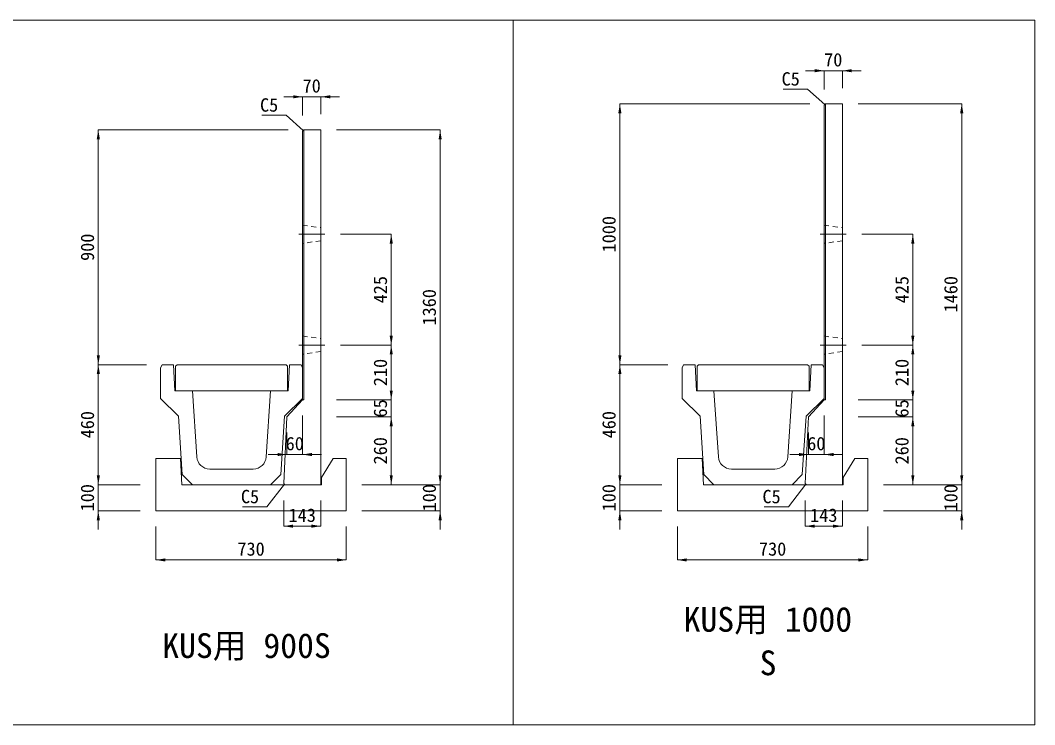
# Model space of a CAD drawing. Units: millimetres at full size, sheet at 1:25. Extents: x 157851 to 183054, y 876960 to 888720.
# Drawn here: x 179164 to 183054, y 883720 to 886420 of the extents above; entities that cross this region are included whole.
import ezdxf
from ezdxf.enums import TextEntityAlignment as Align

# ---------------------------------------------------------------- set-up
doc = ezdxf.new("R2010")
doc.units = ezdxf.units.MM
doc.header["$LTSCALE"] = 25
doc.linetypes.add('USER1', pattern=[1.35, 0.75, -0.6])
doc.linetypes.add('USER2', pattern=[28.575, 19.05, -3.175, 3.175, -3.175])
for name, color, linetype, lineweight in [('0_2', 7, 'USER2', 13), ('UKパネル', 2, 'Continuous', 20), ('図枠', 5, 'Continuous', 13), ('基礎ブロック', 2, 'Continuous', 20), ('寸法線', 7, 'Continuous', 13), ('引出線', 4, 'Continuous', 13), ('本体', 2, 'Continuous', 13), ('補助線', 8, 'Continuous', 13)]:
    doc.layers.add(name, color=color, linetype=linetype, lineweight=lineweight)
doc.layers.add('文字', color=7, linetype='Continuous')
doc.styles.add('ＭＳ ゴシック', font='')
doc.styles.get('ＭＳ ゴシック').set_extended_font_data('MS Gothic')

# ---------------------------------------------------------------- blocks, each defined once
blk = doc.blocks.new('filled_arrow')
at = {"color": 0, "linetype": 'Continuous', "lineweight": -2}
blk.add_solid([(7.5, 1.25), (0, 0), (7.5, -1.25)], dxfattribs=at)

msp = doc.modelspace()

# ---------------------------------------------------------------- linework, layer by layer
at = {"layer": '0_2'}
for p, q in [((180231.04, 885600.41), (180331.04, 885600.41)), ((182231.04, 885600.41), (182331.04, 885600.41)), ((180231.04, 885175.41), (180331.04, 885175.41)), ((182231.04, 885175.41), (182331.04, 885175.41))]:
    msp.add_line(p, q, dxfattribs=at)
at = {"layer": 'UKパネル'}
for p, q in [((182251.04, 886100.28), (182246.04, 886095.28)), ((182246.04, 886095.28), (182246.04, 884965.28)), ((182251.04, 886100.28), (182316.04, 886100.28)), ((182316.04, 886100.28), (182316.04, 884640.28)), ((180251.04, 886000.28), (180246.04, 885995.28)), ((180246.04, 885995.28), (180246.04, 884965.28)), ((180251.04, 886000.28), (180316.04, 886000.28)), ((180316.04, 886000.28), (180316.04, 884640.28)), ((180186.04, 884900.28), (180246.04, 884965.28)), ((182186.04, 884900.28), (182246.04, 884965.28)), ((180173.76, 884645.28), (180186.04, 884900.28)), ((182173.76, 884645.28), (182186.04, 884900.28)), ((180178.52, 884640.28), (180173.76, 884645.28)), ((180178.52, 884640.28), (180316.04, 884640.28)), ((182178.52, 884640.28), (182173.76, 884645.28)), ((182178.52, 884640.28), (182316.04, 884640.28))]:
    msp.add_line(p, q, dxfattribs=at)
at = {"layer": 'UKパネル', "color": 4, "lineweight": 5}
for p, q in [((182251.04, 886100.28), (182251.04, 884965.28)), ((180251.04, 886000.28), (180251.04, 884965.28)), ((180251.04, 884965.28), (180246.04, 884965.28)), ((182251.04, 884965.28), (182246.04, 884965.28))]:
    msp.add_line(p, q, dxfattribs=at)
at = {"layer": 'UKパネル', "linetype": 'USER1', "lineweight": 9}
for p, q in [((180246.04, 885635.28), (180316.04, 885625.28)), ((182246.04, 885635.28), (182316.04, 885625.28)), ((180316.04, 885575.28), (180246.04, 885565.28)), ((182316.04, 885575.28), (182246.04, 885565.28)), ((180246.04, 885210.28), (180316.04, 885200.28)), ((182246.04, 885210.28), (182316.04, 885200.28)), ((180316.04, 885150.28), (180246.04, 885140.28)), ((182316.04, 885150.28), (182246.04, 885140.28))]:
    msp.add_line(p, q, dxfattribs=at)
at = {"layer": '図枠'}
for p, q in [((172053.54, 886420.29), (183053.54, 886420.29)), ((181053.54, 886420.29), (181053.54, 883720.29)), ((183053.54, 886420.29), (183053.54, 883720.29)), ((172053.54, 883720.29), (183053.54, 883720.29))]:
    msp.add_line(p, q, dxfattribs=at)
at = {"layer": '基礎ブロック'}
for points in [[(179783.52, 884640.28), (179778.52, 884740.28), (179683.52, 884740.28), (179683.52, 884640.28), (179683.52, 884540.28), (180413.52, 884540.28), (180413.52, 884640.28), (180413.52, 884740.28), (180363.52, 884740.28), (180318.52, 884668.28), (180318.52, 884640.28)], [(181783.52, 884640.28), (181778.52, 884740.28), (181683.52, 884740.28), (181683.52, 884640.28), (181683.52, 884540.28), (182413.52, 884540.28), (182413.52, 884640.28), (182413.52, 884740.28), (182363.52, 884740.28), (182318.52, 884668.28), (182318.52, 884640.28)]]:
    msp.add_lwpolyline(points, close=True, dxfattribs=at)
at = {"layer": '寸法線'}
for p, q in [((182388.04, 886227.06), (182174.04, 886227.06)), ((182246.04, 886155.28), (182246.04, 886227.06)), ((182316.04, 886160.28), (182316.04, 886227.06)), ((180388.04, 886127.06), (180174.04, 886127.06)), ((180246.04, 886055.28), (180246.04, 886127.06)), ((180316.04, 886060.28), (180316.04, 886127.06)), ((181462.73, 885100.28), (181462.73, 886100.28)), ((182191.04, 886100.28), (181462.73, 886100.28)), ((182376.04, 886100.28), (182773.65, 886100.28)), ((182773.65, 886100.28), (182773.65, 884640.28)), ((179462.73, 885100.28), (179462.73, 886000.28)), ((180191.04, 886000.28), (179462.73, 886000.28)), ((180376.04, 886000.28), (180773.65, 886000.28)), ((180773.65, 886000.28), (180773.65, 884640.28)), ((180391.04, 885600.41), (180586.08, 885600.41)), ((180586.08, 885600.41), (180586.08, 885175.41)), ((182391.04, 885600.41), (182586.08, 885600.41)), ((182586.08, 885600.41), (182586.08, 885175.41)), ((180391.04, 885175.41), (180586.08, 885175.41)), ((180391.04, 885175.41), (180586.08, 885175.41)), ((180586.08, 885175.41), (180586.08, 884965.28)), ((182391.04, 885175.41), (182586.08, 885175.41)), ((182391.04, 885175.41), (182586.08, 885175.41)), ((182586.08, 885175.41), (182586.08, 884965.28)), ((179462.73, 884640.28), (179462.73, 885100.28)), ((179647.04, 885100.28), (179462.73, 885100.28)), ((179647.04, 885100.28), (179462.73, 885100.28)), ((181462.73, 884640.28), (181462.73, 885100.28)), ((181647.04, 885100.28), (181462.73, 885100.28)), ((181647.04, 885100.28), (181462.73, 885100.28)), ((180586.08, 884828.28), (180586.08, 885037.28)), ((182586.08, 884828.28), (182586.08, 885037.28)), ((180376.04, 884965.28), (180586.08, 884965.28)), ((180376.04, 884965.28), (180586.08, 884965.28)), ((182376.04, 884965.28), (182586.08, 884965.28)), ((182376.04, 884965.28), (182586.08, 884965.28)), ((180246.04, 884905.28), (180246.04, 884755.89)), ((180376.04, 884900.28), (180586.08, 884900.28)), ((180376.04, 884900.28), (180586.08, 884900.28)), ((180586.08, 884900.28), (180586.08, 884640.28)), ((182246.04, 884905.28), (182246.04, 884755.89)), ((182376.04, 884900.28), (182586.08, 884900.28)), ((182376.04, 884900.28), (182586.08, 884900.28)), ((182586.08, 884900.28), (182586.08, 884640.28)), ((180186.04, 884840.28), (180186.04, 884755.89)), ((182186.04, 884840.28), (182186.04, 884755.89)), ((180114.04, 884755.89), (180318.04, 884755.89)), ((182114.04, 884755.89), (182318.04, 884755.89)), ((179462.73, 884468.28), (179462.73, 884712.28)), ((180773.65, 884468.28), (180773.65, 884712.28)), ((181462.73, 884468.28), (181462.73, 884712.28)), ((182773.65, 884468.28), (182773.65, 884712.28)), ((179623.52, 884640.28), (179462.73, 884640.28)), ((179623.52, 884640.28), (179462.73, 884640.28)), ((180473.52, 884640.28), (180773.65, 884640.28)), ((180473.52, 884640.28), (180773.65, 884640.28)), ((180473.52, 884640.28), (180586.08, 884640.28)), ((181623.52, 884640.28), (181462.73, 884640.28)), ((181623.52, 884640.28), (181462.73, 884640.28)), ((182473.52, 884640.28), (182773.65, 884640.28)), ((182473.52, 884640.28), (182773.65, 884640.28)), ((182473.52, 884640.28), (182586.08, 884640.28)), ((180173.52, 884580.28), (180173.52, 884481.3)), ((180316.04, 884580.28), (180316.04, 884481.3)), ((182173.52, 884580.28), (182173.52, 884481.3)), ((182316.04, 884580.28), (182316.04, 884481.3)), ((179623.52, 884540.28), (179462.73, 884540.28)), ((180473.52, 884540.28), (180773.65, 884540.28)), ((181623.52, 884540.28), (181462.73, 884540.28)), ((182473.52, 884540.28), (182773.65, 884540.28)), ((179683.52, 884480.28), (179683.52, 884351.82)), ((180316.04, 884481.3), (180173.52, 884481.3)), ((180413.52, 884480.28), (180413.52, 884351.82)), ((181683.52, 884480.28), (181683.52, 884351.82)), ((182316.04, 884481.3), (182173.52, 884481.3)), ((182413.52, 884480.28), (182413.52, 884351.82)), ((179683.52, 884351.82), (180413.52, 884351.82)), ((181683.52, 884351.82), (182413.52, 884351.82))]:
    msp.add_line(p, q, dxfattribs=at)
at = {"layer": '引出線'}
for points in [[(182248.54, 886097.78), (182182.68, 886156.51), (182089.36, 886156.51)], [(180248.54, 885997.78), (180182.68, 886056.51), (180089.36, 886056.51)], [(180176.14, 884642.78), (180109.33, 884555.6), (180016.01, 884555.6)], [(182176.14, 884642.78), (182109.33, 884555.6), (182016.01, 884555.6)]]:
    msp.add_lwpolyline(points, dxfattribs=at)
at = {"layer": '本体'}
for p, q in [((179707.04, 885100.28), (179701.04, 885088.28)), ((179707.04, 885100.28), (179751.04, 885100.28)), ((179751.04, 885100.28), (179756.04, 885000.28)), ((180196.04, 885100.28), (180191.04, 885000.28)), ((180240.04, 885100.28), (180196.04, 885100.28)), ((180240.04, 885100.28), (180246.04, 885088.28)), ((181707.04, 885100.28), (181701.04, 885088.28)), ((181707.04, 885100.28), (181751.04, 885100.28)), ((181751.04, 885100.28), (181756.04, 885000.28)), ((182196.04, 885100.28), (182191.04, 885000.28)), ((182240.04, 885100.28), (182196.04, 885100.28)), ((182240.04, 885100.28), (182246.04, 885088.28)), ((179701.04, 884970.41), (179701.04, 885088.28)), ((180246.04, 884970.41), (180246.04, 885088.28)), ((181701.04, 884970.41), (181701.04, 885088.28)), ((182246.04, 884970.41), (182246.04, 885088.28)), ((179756.04, 885000.28), (179823.54, 885000.28)), ((179823.54, 885000.28), (179840.43, 884746.96)), ((180123.54, 885000.28), (180106.65, 884746.96)), ((180191.04, 885000.28), (180123.54, 885000.28)), ((181756.04, 885000.28), (181823.54, 885000.28)), ((181823.54, 885000.28), (181840.43, 884746.96)), ((182123.54, 885000.28), (182106.65, 884746.96)), ((182191.04, 885000.28), (182123.54, 885000.28)), ((179770.54, 884903.28), (179701.04, 884970.41)), ((180176.54, 884903.28), (180246.04, 884970.41)), ((181770.54, 884903.28), (181701.04, 884970.41)), ((182176.54, 884903.28), (182246.04, 884970.41)), ((179770.54, 884903.28), (179784.91, 884678.92)), ((180176.54, 884903.28), (180162.17, 884678.92)), ((181770.54, 884903.28), (181784.91, 884678.92)), ((182176.54, 884903.28), (182162.17, 884678.92)), ((179823.54, 884640.28), (179784.91, 884678.92)), ((179890.32, 884700.28), (180056.76, 884700.28)), ((180123.54, 884640.28), (180162.17, 884678.92)), ((181823.54, 884640.28), (181784.91, 884678.92)), ((181890.32, 884700.28), (182056.76, 884700.28)), ((182123.54, 884640.28), (182162.17, 884678.92)), ((179823.54, 884640.28), (180123.54, 884640.28)), ((181823.54, 884640.28), (182123.54, 884640.28))]:
    msp.add_line(p, q, dxfattribs=at)
at = {"layer": '本体', "lineweight": 20}
for points in [[(179758.54, 885000.28), (179758.54, 885094.28), (179764.54, 885100.28), (180182.54, 885100.28), (180188.54, 885094.28), (180188.54, 885000.28)], [(181758.54, 885000.28), (181758.54, 885094.28), (181764.54, 885100.28), (182182.54, 885100.28), (182188.54, 885094.28), (182188.54, 885000.28)]]:
    msp.add_lwpolyline(points, close=True, dxfattribs=at)
at = {"layer": '本体'}
for centre, start, end in [((179890.32, 884750.28), 183.81407, 270), ((180056.76, 884750.28), 270, 356.18593), ((181890.32, 884750.28), 183.81407, 270), ((182056.76, 884750.28), 270, 356.18593)]:
    msp.add_arc(centre, 50, start, end, dxfattribs=at)
at = {"layer": '補助線'}
for p, q in [((180316.04, 885625.28), (180316.04, 885575.28)), ((180316.04, 885200.28), (180316.04, 885150.28))]:
    msp.add_line(p, q, dxfattribs=at)

# ---------------------------------------------------------------- block references
at = {"layer": '寸法線', "xscale": 4.8, "yscale": 4.8}
for p, rotation in [((182246.04, 886227.06), 180), ((180246.04, 886127.06), 180), ((181462.73, 886100.28), 270), ((182773.65, 886100.28), 270), ((179462.73, 886000.28), 270), ((180773.65, 886000.28), 270), ((180586.08, 885600.41), 270), ((182586.08, 885600.41), 270), ((180586.08, 885175.41), 90), ((182586.08, 885175.41), 90), ((180586.08, 885175.41), 270), ((182586.08, 885175.41), 270), ((179462.73, 885100.28), 90), ((181462.73, 885100.28), 90), ((179462.73, 885100.28), 270), ((181462.73, 885100.28), 270), ((180586.08, 884965.28), 90), ((180586.08, 884965.28), 90), ((182586.08, 884965.28), 90), ((182586.08, 884965.28), 90), ((180586.08, 884900.28), 270), ((180586.08, 884900.28), 270), ((182586.08, 884900.28), 270), ((182586.08, 884900.28), 270), ((180186.04, 884755.89), 180), ((182186.04, 884755.89), 180), ((179462.73, 884640.28), 90), ((179462.73, 884640.28), 90), ((180586.08, 884640.28), 90), ((180773.65, 884640.28), 90), ((180773.65, 884640.28), 90), ((181462.73, 884640.28), 90), ((181462.73, 884640.28), 90), ((182586.08, 884640.28), 90), ((182773.65, 884640.28), 90), ((182773.65, 884640.28), 90), ((179462.73, 884540.28), 270), ((180773.65, 884540.28), 270), ((181462.73, 884540.28), 270), ((182773.65, 884540.28), 270), ((180316.04, 884481.3), 180), ((182316.04, 884481.3), 180), ((180413.52, 884351.82), 180), ((182413.52, 884351.82), 180)]:
    msp.add_blockref('filled_arrow', p, dxfattribs=dict(at, rotation=rotation))
for p in [(182316.04, 886227.06), (180316.04, 886127.06), (180246.04, 884755.89), (182246.04, 884755.89), (180173.52, 884481.3), (182173.52, 884481.3), (179683.52, 884351.82), (181683.52, 884351.82)]:
    msp.add_blockref('filled_arrow', p, dxfattribs=at)
at = {"layer": '引出線', "xscale": 0.16, "yscale": 0.16}
for p, rotation in [((182248.54, 886097.78), 138.3), ((180248.54, 885997.78), 138.3), ((180176.14, 884642.78), 232.5), ((182176.14, 884642.78), 232.5)]:
    msp.add_blockref('filled_arrow', p, dxfattribs=dict(at, rotation=rotation))

# ---------------------------------------------------------------- texts
at = {"layer": '寸法線', "style": 'ＭＳ ゴシック'}
for s, p in [('70', (182281.04, 886269.06)), ('70', (180281.04, 886169.06)), ('60', (180216.04, 884797.89)), ('60', (182216.04, 884797.89)), ('143', (180244.78, 884523.3)), ('143', (182244.78, 884523.3)), ('730', (180048.52, 884393.82)), ('730', (182048.52, 884393.82))]:
    msp.add_text(s, height=51.27, dxfattribs=at).set_placement(p, align=Align.MIDDLE_CENTER)
for s, p in [('1000', (181420.73, 885600.28)), ('900', (179420.73, 885550.28)), ('425', (180544.08, 885387.91)), ('425', (182544.08, 885387.91)), ('1460', (182731.65, 885370.28)), ('1360', (180731.65, 885320.28)), ('210', (180544.08, 885070.35)), ('210', (182544.08, 885070.35)), ('65', (180544.08, 884932.78)), ('65', (182544.08, 884932.78)), ('460', (179420.73, 884870.28)), ('460', (181420.73, 884870.28)), ('260', (180544.08, 884770.28)), ('260', (182544.08, 884770.28)), ('100', (179420.73, 884590.28)), ('100', (180731.65, 884590.28)), ('100', (181420.73, 884590.28)), ('100', (182731.65, 884590.28))]:
    msp.add_text(s, height=51.27, rotation=90, dxfattribs=at).set_placement(p, align=Align.MIDDLE_CENTER)
at = {"layer": '引出線', "style": 'ＭＳ ゴシック'}
for p in [(182152.68, 886221.31), (180152.68, 886121.31), (180079.33, 884620.4), (182079.33, 884620.4)]:
    msp.add_text('C5', height=51.27, dxfattribs=at).set_placement(p, align=Align.TOP_RIGHT)
at = {"layer": '文字', "style": 'ＭＳ ゴシック'}
for s, p in [('KUS用 1000', (181707.27, 884171.52)), ('S', (181998.64, 884004.86))]:
    msp.add_text(s, height=94.94, dxfattribs=at).set_placement(p, align=Align.TOP_LEFT)
msp.add_text('KUS用 900S', height=94.94, dxfattribs=at).set_placement((180031.02, 884023.44), align=Align.MIDDLE_CENTER)

doc.saveas('drawing.dxf')
